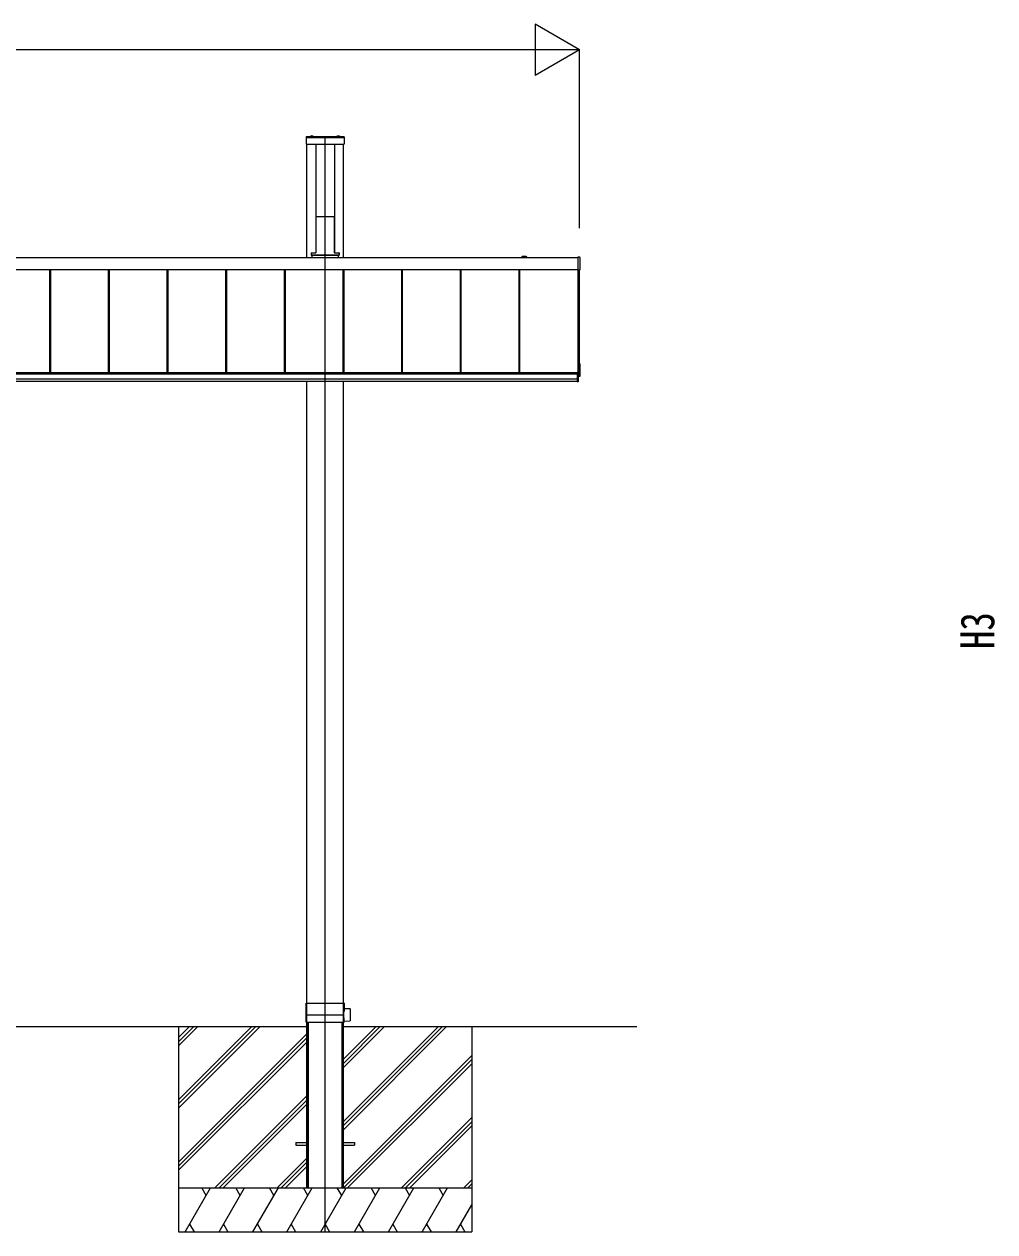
# Model space of a CAD drawing. Units: millimetres, scale not verified. Extents: x -14718 to 14718, y -10395 to 10395.
# Drawn here: x -8052 to -4741, y -7868 to -3750 of the extents above; entities that cross this region are included whole.
import ezdxf
from ezdxf.enums import TextEntityAlignment as Align

# ---------------------------------------------------------------- set-up
doc = ezdxf.new("R2010")
doc.units = ezdxf.units.MM
doc.header["$LTSCALE"] = 40
for name, color, linetype in [('0-3_YKK_12', 2, 'Continuous'), ('0-4_YKK_13', 4, 'Continuous'), ('0-5_YKK_A1', 4, 'Continuous'), ('0-6_YKK_D', 6, 'Continuous')]:
    doc.layers.add(name, color=color, linetype=linetype)
doc.styles.add('ＭＳ ゴシック', font='')
doc.styles.get('ＭＳ ゴシック').set_extended_font_data('MS Gothic')

msp = doc.modelspace()

# ---------------------------------------------------------------- linework, layer by layer
at = {"layer": '0-3_YKK_12'}
msp.add_line((-7025.43, -7867.5), (-7025.43, -4137.5), dxfattribs=at)
at = {"layer": '0-4_YKK_13'}
for p, q in [((-7089.93, -4134.5), (-7089.93, -4158.5)), ((-6960.93, -4134.5), (-7089.93, -4134.5)), ((-6960.93, -4137), (-7089.93, -4137)), ((-6960.93, -4137.5), (-7089.93, -4137.5)), ((-7076.33, -4133.95), (-7076.33, -4133.76)), ((-7075.79, -4134.5), (-7065.08, -4134.5)), ((-7075.68, -4134.5), (-7075.33, -4134.5)), ((-7072.8, -4131.17), (-7071.58, -4133.63)), ((-7070.43, -4134.24), (-7071.58, -4133.63)), ((-7070.43, -4134.24), (-7069.29, -4133.63)), ((-7068.06, -4131.17), (-7069.29, -4133.63)), ((-7064.53, -4133.95), (-7064.53, -4133.76)), ((-6986.33, -4133.95), (-6986.33, -4133.76)), ((-6985.79, -4134.5), (-6975.08, -4134.5)), ((-6982.8, -4131.17), (-6981.58, -4133.63)), ((-6980.43, -4134.24), (-6981.58, -4133.63)), ((-6980.43, -4134.24), (-6979.29, -4133.63)), ((-6978.06, -4131.17), (-6979.29, -4133.63)), ((-6974.53, -4133.95), (-6974.53, -4133.76)), ((-6960.93, -4134.5), (-6960.93, -4158.5)), ((-6962.93, -4160.5), (-7087.93, -4160.5)), ((-7055.82, -4405.35), (-7053.78, -4405.35)), ((-7053.47, -4405.67), (-7053.78, -4405.35)), ((-7053.47, -4405.67), (-6997.39, -4405.67)), ((-6997.39, -4405.67), (-6997.08, -4405.35)), ((-6997.08, -4405.35), (-6995.04, -4405.35)), ((-7056.68, -4411.66), (-7056.68, -4526.71)), ((-7056.32, -4405.81), (-7056.67, -4411.31)), ((-6994.54, -4405.81), (-6994.19, -4411.31)), ((-6994.18, -4411.66), (-6994.18, -4526.71)), ((-7056.68, -4526.71), (-7056.79, -4528.53)), ((-6994.18, -4526.71), (-6994.07, -4528.53)), ((-7073.3, -4529.97), (-7073.3, -4537.46)), ((-7073.3, -4536.8), (-6977.56, -4536.8)), ((-7073.3, -4537.46), (-6977.56, -4537.46)), ((-7072.8, -4529.47), (-7057.79, -4529.47)), ((-6993.07, -4529.47), (-6978.06, -4529.47)), ((-6977.56, -4529.97), (-6977.56, -4537.46)), ((-6155.93, -4586.45), (-6155.93, -4545.43)), ((-6163.93, -4587.22), (-6163.93, -4587.72)), ((-6163.93, -4587.72), (-6156.4, -4587.26)), ((-6165.93, -4937.72), (-6165.93, -4968.99)), ((-6162.43, -4937.72), (-6165.93, -4937.72)), ((-6165.43, -4937.72), (-6165.43, -4968.99)), ((-6162.43, -4937.72), (-6162.43, -4968.99)), ((-6156.4, -4908.3), (-6157.43, -4908.23)), ((-6155.93, -4949.82), (-6155.93, -4908.79)), ((-6165.93, -4960.17), (-6162.43, -4960.17)), ((-6162.43, -4968.99), (-6165.93, -4968.99)), ((-6162.43, -4950.99), (-6156.4, -4950.62)), ((-7090.43, -7127.5), (-7090.08, -7087.8)), ((-7089.78, -7087.5), (-6961.08, -7087.5)), ((-7088.93, -7087.8), (-7088.93, -7152.2)), ((-7087.93, -7152.2), (-7087.93, -7087.8)), ((-6962.93, -7087.8), (-6962.93, -7152.2)), ((-6961.93, -7152.2), (-6961.93, -7087.8)), ((-6960.53, -7116.68), (-6961.93, -7116.68)), ((-6960.78, -7087.8), (-6960.53, -7116.68)), ((-6960.62, -7106.15), (-6940.73, -7106.5)), ((-6940.43, -7106.79), (-6940.43, -7148.21)), ((-7090.22, -7152.2), (-7090.43, -7127.5)), ((-7090.43, -7127.5), (-6961.93, -7127.5)), ((-7089.92, -7152.5), (-6960.95, -7152.5)), ((-6960.53, -7138.32), (-6961.93, -7138.32)), ((-6960.65, -7152.2), (-6960.53, -7138.32)), ((-6960.62, -7148.85), (-6940.73, -7148.51))]:
    msp.add_line(p, q, dxfattribs=at)
msp.add_lwpolyline([(-6156.4, -4544.93), (-6163.93, -4544.47), (-6163.93, -4544.97), (-6163.93, -4587.22)], dxfattribs=at)
for centre, radius, start, end in [((-7087.93, -4158.5), 2, 180, 270), ((-7075.79, -4133.95), 0.545, 180, 270), ((-7075.78, -4133.76), 0.55, 138.43917, 180), ((-7070.43, -4138.5), 7.7, 41.56083, 138.43917), ((-7065.08, -4133.95), 0.545, 270, 0), ((-7065.08, -4133.76), 0.55, 0, 41.56083), ((-6985.79, -4133.95), 0.545, 180, 270), ((-6985.78, -4133.76), 0.55, 138.43917, 180), ((-6980.43, -4138.5), 7.7, 41.56083, 138.43917), ((-6975.08, -4133.95), 0.545, 270, 0), ((-6975.08, -4133.76), 0.55, 0, 41.56083), ((-6962.93, -4158.5), 2, 270, 0), ((-6156.43, -4545.43), 0.497, 0.05228, 86.83056), ((-6156.8, -4586.49), 0.873, 297.46207, 2.25858), ((-6156.43, -4908.79), 0.497, 0.05228, 86.83056), ((-6156.8, -4949.85), 0.873, 297.46207, 2.25858), ((-7089.78, -7087.8), 0.3, 90, 179.5), ((-7089.23, -7087.8), 0.3, 0, 90), ((-7087.63, -7087.8), 0.3, 90, 180), ((-6963.23, -7087.8), 0.3, 0, 90), ((-6961.63, -7087.8), 0.3, 90, 180), ((-6961.08, -7087.8), 0.3, 0.5, 90), ((-6940.73, -7106.8), 0.3, 0, 89), ((-7089.92, -7152.2), 0.3, 180.5, 270), ((-7089.23, -7152.2), 0.3, 270, 0), ((-7087.63, -7152.2), 0.3, 180, 270), ((-6963.23, -7152.2), 0.3, 270, 0), ((-6961.63, -7152.2), 0.3, 180, 270), ((-6960.95, -7152.2), 0.3, 270, 359.5), ((-6940.73, -7148.21), 0.3, 271, 0)]:
    msp.add_arc(centre, radius, start, end, dxfattribs=at)
for centre, major_axis, ratio, start_param, end_param in [((-7055.82, -4405.85), (0.346, -0.364), 0.996462, 2.3838095, 3.8892836), ((-6995.04, -4405.85), (-0.346, -0.364), 0.996462, 2.3939017, 3.8993758), ((-7056.64, -4411.31), (0.031, 0.5), 0.061627, 1.5746234, 2.3600215), ((-6994.22, -4411.31), (-0.031, 0.5), 0.061627, 3.9231638, 4.7085619), ((-7057.79, -4528.47), (0.691, -0.728), 0.996462, 5.5254021, 7.0308762), ((-6993.07, -4528.47), (-0.691, -0.728), 0.996462, 5.5354944, 7.0409685), ((-7072.8, -4529.97), (0.355, -0.355), 0.99628, 2.358058, 3.9251274), ((-6978.06, -4529.97), (-0.355, -0.355), 0.99628, 2.358058, 3.9251274)]:
    msp.add_ellipse(centre, major_axis=major_axis, ratio=ratio, start_param=start_param, end_param=end_param, dxfattribs=at)
at = {"layer": '0-5_YKK_A1'}
for p, q in [((-7087.93, -4545.03), (-7087.93, -4160.5)), ((-7057.43, -4160.5), (-7057.43, -4529.4)), ((-6993.43, -4160.5), (-6993.43, -4529.4)), ((-6962.93, -4545.03), (-6962.93, -4160.5)), ((-7057.43, -4504.3), (-7056.68, -4504.3)), ((-6994.18, -4504.3), (-6993.43, -4504.3)), ((-11160.93, -4546.01), (-6163.93, -4546.01)), ((-10971.68, -4545.03), (-6353.18, -4545.03)), ((-7070.43, -4537.46), (-7070.43, -4545.03)), ((-6980.43, -4537.46), (-6980.43, -4545.03)), ((-6347.89, -4542.53), (-6353.18, -4542.53)), ((-6353.18, -4545.03), (-6339.73, -4545.03)), ((-6339.43, -4542.53), (-6346.97, -4542.53)), ((-6339.43, -4545.33), (-6339.43, -4546.01)), ((-6336.93, -4546.01), (-6336.93, -4545.03)), ((-11160.93, -4585.92), (-6163.93, -4585.92)), ((-11160.93, -4586.2), (-6163.93, -4586.2)), ((-7963.93, -4938.11), (-7963.93, -4586.2)), ((-7961.33, -4938.11), (-7961.33, -4586.2)), ((-7960.93, -4938.11), (-7960.93, -4586.2)), ((-7763.93, -4938.11), (-7763.93, -4586.2)), ((-7761.33, -4938.11), (-7761.33, -4586.2)), ((-7760.93, -4938.11), (-7760.93, -4586.2)), ((-7563.93, -4938.11), (-7563.93, -4586.2)), ((-7561.33, -4938.11), (-7561.33, -4586.2)), ((-7560.93, -4938.11), (-7560.93, -4586.2)), ((-7363.93, -4938.11), (-7363.93, -4586.2)), ((-7361.33, -4938.11), (-7361.33, -4586.2)), ((-7360.93, -4938.11), (-7360.93, -4586.2)), ((-7163.93, -4938.11), (-7163.93, -4586.2)), ((-7161.33, -4938.11), (-7161.33, -4586.2)), ((-7160.93, -4938.11), (-7160.93, -4586.2)), ((-6963.93, -4938.11), (-6963.93, -4586.2)), ((-6961.33, -4938.11), (-6961.33, -4586.2)), ((-6960.93, -4938.11), (-6960.93, -4586.2)), ((-6763.93, -4938.11), (-6763.93, -4586.2)), ((-6761.33, -4938.11), (-6761.33, -4586.2)), ((-6760.93, -4938.11), (-6760.93, -4586.2)), ((-6563.93, -4938.11), (-6563.93, -4586.2)), ((-6561.33, -4938.11), (-6561.33, -4586.2)), ((-6560.93, -4938.11), (-6560.93, -4586.2)), ((-6363.93, -4938.11), (-6363.93, -4586.2)), ((-6361.33, -4938.11), (-6361.33, -4586.2)), ((-6360.93, -4938.11), (-6360.93, -4586.2)), ((-6162.43, -4937.72), (-6162.43, -4587.63)), ((-6157.43, -4949.44), (-6157.43, -4587.33)), ((-11158.93, -4938.11), (-6165.93, -4938.11)), ((-11158.93, -4941.85), (-6165.93, -4941.85)), ((-11158.93, -4941.85), (-6165.93, -4941.85)), ((-11158.93, -4958.77), (-6165.93, -4958.77)), ((-11158.93, -4967.5), (-6165.93, -4967.5)), ((-7087.93, -7717.5), (-7087.93, -4967.5)), ((-6962.93, -7717.5), (-6962.93, -4967.5)), ((-6157.43, -4949.44), (-6162.43, -4949.44)), ((-7086.23, -7154.5), (-7082.73, -7154.5)), ((-7086.23, -7154.5), (-7086.23, -7717.5)), ((-7082.73, -7154.5), (-7082.73, -7717.5)), ((-6968.13, -7154.5), (-6964.63, -7154.5)), ((-6968.13, -7154.5), (-6968.13, -7717.5)), ((-6964.63, -7154.5), (-6964.63, -7717.5)), ((-8599.93, -7167.5), (-7087.93, -7167.5)), ((-7525.43, -7167.5), (-7525.43, -7867.5)), ((-7261.46, -7167.5), (-7525.43, -7431.47)), ((-7473.59, -7167.5), (-7525.43, -7219.34)), ((-7275.6, -7167.5), (-7525.43, -7417.33)), ((-7247.32, -7167.5), (-7525.43, -7445.61)), ((-7487.73, -7167.5), (-7525.43, -7205.2)), ((-7459.45, -7167.5), (-7525.43, -7233.48)), ((-7087.93, -7191.96), (-7525.43, -7629.46)), ((-6962.93, -7167.5), (-5962.43, -7167.5)), ((-6625.06, -7167.5), (-6962.93, -7505.37)), ((-6837.19, -7167.5), (-6962.93, -7293.24)), ((-6639.2, -7167.5), (-6962.93, -7491.23)), ((-6610.92, -7167.5), (-6962.93, -7519.51)), ((-6851.34, -7167.5), (-6962.93, -7279.09)), ((-6823.05, -7167.5), (-6962.93, -7307.38)), ((-6525.43, -7167.5), (-6525.43, -7867.5)), ((-7087.93, -7206.1), (-7525.43, -7643.6)), ((-7087.93, -7220.25), (-7525.43, -7657.75)), ((-6525.43, -7265.86), (-6962.93, -7703.36)), ((-6525.43, -7280), (-6962.93, -7717.5)), ((-6525.43, -7294.14), (-6948.79, -7717.5)), ((-7087.93, -7404.09), (-7401.34, -7717.5)), ((-7087.93, -7418.24), (-7387.19, -7717.5)), ((-7087.93, -7432.38), (-7373.05, -7717.5)), ((-6525.43, -7477.99), (-6764.94, -7717.5)), ((-6525.43, -7492.13), (-6750.8, -7717.5)), ((-6525.43, -7506.27), (-6736.66, -7717.5)), ((-7125.43, -7563), (-7125.43, -7572)), ((-7125.43, -7563), (-7087.93, -7563)), ((-7125.43, -7572), (-7087.93, -7572)), ((-6962.93, -7563), (-6925.43, -7563)), ((-6962.93, -7572), (-6925.43, -7572)), ((-6925.43, -7563), (-6925.43, -7572)), ((-7087.93, -7616.23), (-7189.2, -7717.5)), ((-7087.93, -7630.37), (-7175.06, -7717.5)), ((-7087.93, -7644.51), (-7160.92, -7717.5)), ((-6525.43, -7690.12), (-6552.81, -7717.5)), ((-7525.43, -7717.5), (-6525.43, -7717.5)), ((-7502.31, -7867.5), (-7415.71, -7717.5)), ((-7430.71, -7743.48), (-7445.71, -7717.5)), ((-7386.84, -7867.5), (-7300.24, -7717.5)), ((-7315.24, -7743.48), (-7330.24, -7717.5)), ((-7271.37, -7867.5), (-7184.77, -7717.5)), ((-7199.77, -7743.48), (-7214.77, -7717.5)), ((-7155.9, -7867.5), (-7069.3, -7717.5)), ((-7084.3, -7743.48), (-7099.3, -7717.5)), ((-7087.93, -7717.5), (-6962.93, -7717.5)), ((-7040.43, -7867.5), (-6953.83, -7717.5)), ((-6968.83, -7743.48), (-6983.83, -7717.5)), ((-6924.96, -7867.5), (-6838.36, -7717.5)), ((-6853.36, -7743.48), (-6868.36, -7717.5)), ((-6809.49, -7867.5), (-6722.89, -7717.5)), ((-6752.89, -7717.5), (-6737.89, -7743.48)), ((-6694.02, -7867.5), (-6607.42, -7717.5)), ((-6637.42, -7717.5), (-6622.42, -7743.48)), ((-6525.43, -7704.26), (-6538.67, -7717.5)), ((-6578.55, -7867.5), (-6525.43, -7775.49)), ((-7487.31, -7841.52), (-7472.31, -7867.5)), ((-7371.84, -7841.52), (-7356.84, -7867.5)), ((-7256.37, -7841.52), (-7241.37, -7867.5)), ((-7140.9, -7841.52), (-7125.9, -7867.5)), ((-7025.43, -7841.52), (-7010.43, -7867.5)), ((-6909.96, -7841.52), (-6894.96, -7867.5)), ((-6794.49, -7841.52), (-6779.49, -7867.5)), ((-6679.02, -7841.52), (-6664.02, -7867.5)), ((-6563.55, -7841.52), (-6548.55, -7867.5)), ((-7525.43, -7867.5), (-6525.43, -7867.5))]:
    msp.add_line(p, q, dxfattribs=at)
for centre, radius, start, end in [((-6353.18, -4543.78), 1.25, 90, 270), ((-6347.89, -4542.73), 0.2, 23.57818, 90), ((-6347.43, -4542.53), 0.3, 203.57818, 336.42182), ((-6346.97, -4542.73), 0.2, 90, 156.42182), ((-6339.73, -4545.33), 0.3, 0, 90), ((-6339.43, -4545.03), 2.5, 0, 90)]:
    msp.add_arc(centre, radius, start, end, dxfattribs=at)
at = {"layer": '0-6_YKK_D'}
for p, q in [((-6157.43, -3837.5), (-6308.99, -3750)), ((-6308.99, -3750), (-6308.99, -3925)), ((-6332.43, -3837.5), (-10992.43, -3837.5)), ((-6157.43, -3837.5), (-6460.54, -3837.5)), ((-6157.43, -3837.5), (-6308.99, -3925)), ((-6157.43, -4445.03), (-6157.43, -3836.5))]:
    msp.add_line(p, q, dxfattribs=at)

# ---------------------------------------------------------------- texts
at = {"layer": '0-6_YKK_D', "style": 'ＭＳ ゴシック', "width": 0.8}
msp.add_text('H3', height=115.5, rotation=90, dxfattribs=at).set_placement((-4708.43, -5880.56), align=Align.BOTTOM_LEFT)

doc.saveas('drawing.dxf')
